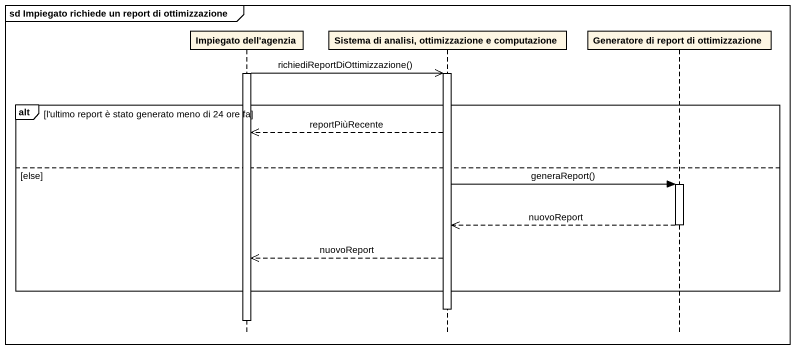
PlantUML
@startuml
mainframe sd Impiegato richiede un report di ottimizzazione
hide footbox
participant "Impiegato dell'agenzia" as Impiegato_dell_agenzia
participant "Sistema di analisi, ottimizzazione e computazione" as Sistema_di_analisi
participant "Generatore di report di ottimizzazione" as Generatore_di_report_di

activate Impiegato_dell_agenzia
Impiegato_dell_agenzia ->> Sistema_di_analisi : richiediReportDiOttimizzazione()
activate Sistema_di_analisi
alt l'ultimo report è stato generato meno di 24 ore fa
  Sistema_di_analisi -->> Impiegato_dell_agenzia : reportPiùRecente
else else
  Sistema_di_analisi -> Generatore_di_report_di : generaReport()
  activate Generatore_di_report_di
  Generatore_di_report_di -->> Sistema_di_analisi : nuovoReport
  deactivate Generatore_di_report_di
  Sistema_di_analisi -->> Impiegato_dell_agenzia : nuovoReport
end
deactivate Sistema_di_analisi
deactivate Impiegato_dell_agenzia
@enduml
